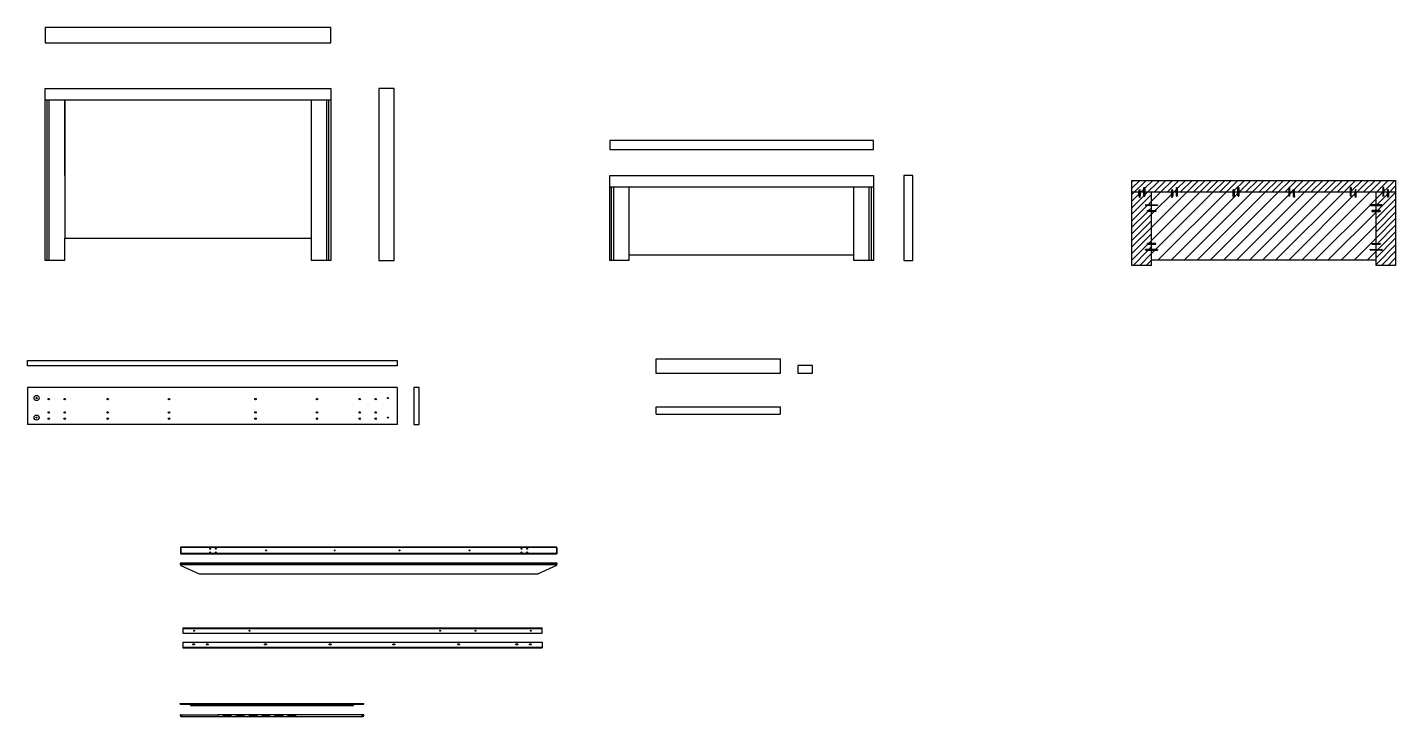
# Model space of a CAD drawing. Header units: inches. Extents: x 342 to 2460, y 60 to 1757.
# Drawn here: x 1720 to 2460, y 439 to 812 of the extents above; entities that cross this region are included whole.
import ezdxf

# ---------------------------------------------------------------- set-up
doc = ezdxf.new("R2010")
doc.units = ezdxf.units.IN
doc.header["$MEASUREMENT"] = 0
doc.layers.get('0').update_dxf_attribs({"color": 11})
doc.layers.add('viti', color=41, linetype='Continuous')

# ---------------------------------------------------------------- blocks, each defined once
blk = doc.blocks.new('*U17')
blk.add_lwpolyline([(0, 0), (0, 0.1), (0.05, 0), (0.12, -0.4), (0.12, -0.5), (0.07, -0.4), (0, 0)])
blk = doc.blocks.new('*U18')
at = {"color": 0, "linetype": 'ByBlock', "lineweight": -2, "transparency": 16777216}
for p in [(42.38, 270.66), (42.6, 270.66), (42.81, 270.66), (43.03, 270.66), (43.24, 270.66)]:
    blk.add_blockref('*U17', p, dxfattribs=at)
blk = doc.blocks.new('viteeee')
for p, q in [((39.92, 264.16), (39.92, 263.56)), ((39.92, 264.16), (40.12, 264.16)), ((39.92, 263.56), (40.12, 263.56)), ((40.12, 264.16), (40.12, 263.56)), ((40.52, 264.06), (40.12, 264.06)), ((40.52, 263.66), (40.12, 263.66)), ((40.52, 264.21), (40.52, 263.51)), ((40.52, 264.21), (42.77, 264.21)), ((40.52, 264.04), (40.52, 263.69)), ((42.77, 263.51), (40.52, 263.51)), ((40.62, 264.21), (40.62, 263.91)), ((40.62, 264.16), (42.72, 264.16)), ((40.62, 263.91), (42.72, 263.91)), ((40.62, 263.81), (40.62, 263.51)), ((40.62, 263.81), (42.72, 263.81)), ((40.62, 263.56), (42.72, 263.56)), ((42.72, 264.21), (42.72, 263.91)), ((42.72, 263.81), (42.72, 263.51)), ((42.77, 264.21), (42.77, 263.51)), ((42.77, 264.06), (42.86, 264.06)), ((42.93, 263.66), (42.77, 263.66)), ((42.91, 264.06), (43.08, 264.06)), ((43.15, 263.66), (42.98, 263.66)), ((43.13, 264.06), (43.29, 264.06)), ((43.36, 263.66), (43.2, 263.66)), ((43.34, 264.06), (43.51, 264.06)), ((43.58, 263.66), (43.41, 263.66)), ((43.56, 264.06), (43.73, 264.06)), ((43.8, 263.66), (43.63, 263.66)), ((43.78, 264.06), (43.87, 264.06)), ((43.87, 263.66), (43.85, 263.66)), ((43.92, 264.01), (43.92, 263.71))]:
    blk.add_line(p, q)
for centre, start, end in [((43.87, 264.01), 360, 90), ((43.87, 263.71), 270, 0)]:
    blk.add_arc(centre, 0.05, start, end)
blk.add_blockref('*U18', (0.48, -6.6))
blk = doc.blocks.new('101356 dettaglio')
for p, q in [((773.8, 827.22), (773.81, 823.12)), ((773.93, 827.22), (773.93, 823.12)), ((774.05, 827.22), (774.05, 823.12))]:
    blk.add_line(p, q)
for points in [[(773.68, 827.33, -0.156305), (773.68, 827.35), (773.74, 827.43, -0.251337), (773.81, 827.47), (774.05, 827.47, -0.250678), (774.12, 827.43), (774.17, 827.35, -0.146167), (774.18, 827.33)], [(773.68, 823.04, 0.149793), (773.68, 823.02), (773.74, 822.94, 0.251337), (773.81, 822.9), (774.05, 822.9, 0.250678), (774.12, 822.94), (774.17, 823.02, 0.152471), (774.18, 823.04)]]:
    blk.add_lwpolyline(points, format="xyb")
for points in [[(773.68, 827.34), (774.18, 827.34)], [(773.68, 823.04), (773.68, 827.33)], [(774.18, 823.03), (773.68, 823.03)], [(774.18, 827.33), (774.18, 823.04)]]:
    blk.add_lwpolyline(points)
blk = doc.blocks.new('106940 dettagli')
for p, q in [((767.86, 819.57), (767.86, 819.17)), ((774.26, 819.57), (774.26, 819.17))]:
    blk.add_line(p, q)
for points in [[(767.81, 819.57), (767.81, 819.17), (767.91, 819.17), (767.91, 819.57), (767.81, 819.57)], [(768.11, 819.47), (767.91, 819.47)], [(768.11, 819.27), (767.91, 819.27)], [(774.01, 819.47), (774.21, 819.47)], [(774.01, 819.27), (774.21, 819.27)], [(774.31, 819.57), (774.31, 819.17), (774.21, 819.17), (774.21, 819.57), (774.31, 819.57)]]:
    blk.add_lwpolyline(points)
blk.add_lwpolyline([(768.11, 819.37), (768.11, 819.57), (774.01, 819.57), (774.01, 819.17), (768.11, 819.17)], close=True)

msp = doc.modelspace()

# ---------------------------------------------------------------- hatches: boundary and pattern name
h = msp.add_hatch()
h.set_pattern_fill('ANSI31', color=256, scale=20)
h.set_pattern_definition([(45, (-807.3823, -819.9907), (-1.767767, 1.767767), [])])
h.paths.add_polyline_path([(2317.57, 728.78), (2317.57, 722.58), (2321.49, 722.58), (2321.49, 722.67), (2321.39, 722.67), (2321.49, 722.72), (2321.49, 722.88), (2321.39, 722.89), (2321.49, 722.93), (2321.49, 723.1), (2321.39, 723.1), (2321.49, 723.15), (2321.49, 723.32), (2321.39, 723.32), (2321.49, 723.37), (2321.49, 723.53), (2321.39, 723.53), (2321.49, 723.58), (2321.49, 723.68, -0.414214), (2321.54, 723.73), (2321.84, 723.73, -0.414214), (2321.89, 723.68), (2321.89, 723.65), (2321.98, 723.65), (2321.89, 723.6), (2321.89, 723.44), (2321.98, 723.43), (2321.89, 723.39), (2321.89, 723.22), (2321.98, 723.22), (2321.89, 723.17), (2321.89, 723.01), (2321.98, 723), (2321.89, 722.96), (2321.89, 722.79), (2321.98, 722.79), (2321.89, 722.74), (2321.89, 722.58), (2324.03, 722.58), (2324.03, 724.74), (2324.09, 724.83, -0.251337), (2324.16, 724.87), (2324.41, 724.87, -0.250678), (2324.48, 724.83), (2324.54, 724.74), (2324.53, 724.74), (2324.53, 722.58), (2339.04, 722.58), (2339.04, 722.66), (2338.94, 722.67), (2339.04, 722.71), (2339.04, 722.88), (2338.94, 722.88), (2339.04, 722.93), (2339.04, 723.09), (2338.94, 723.1), (2339.04, 723.14), (2339.04, 723.31), (2338.94, 723.31), (2339.04, 723.36), (2339.04, 723.53), (2338.94, 723.53), (2339.04, 723.57), (2339.04, 723.67, -0.414214), (2339.09, 723.72), (2339.39, 723.72, -0.414214), (2339.44, 723.67), (2339.44, 723.65), (2339.54, 723.64), (2339.44, 723.6), (2339.44, 723.43), (2339.54, 723.43), (2339.44, 723.38), (2339.44, 723.22), (2339.54, 723.21), (2339.44, 723.17), (2339.44, 723), (2339.54, 723), (2339.44, 722.95), (2339.44, 722.78), (2339.54, 722.78), (2339.44, 722.73), (2339.44, 722.58), (2341.59, 722.58), (2341.59, 724.74), (2341.65, 724.82, -0.251337), (2341.71, 724.86), (2341.96, 724.86, -0.250678), (2342.03, 724.82), (2342.09, 724.74), (2342.09, 724.74), (2342.09, 722.58), (2372.36, 722.58), (2372.36, 722.66), (2372.26, 722.66), (2372.36, 722.71), (2372.36, 722.88), (2372.26, 722.88), (2372.36, 722.93), (2372.36, 723.09), (2372.26, 723.09), (2372.36, 723.14), (2372.36, 723.31), (2372.26, 723.31), (2372.36, 723.36), (2372.36, 723.52), (2372.26, 723.53), (2372.36, 723.57), (2372.36, 723.67, -0.414214), (2372.41, 723.72), (2372.71, 723.72, -0.414214), (2372.76, 723.67), (2372.76, 723.64), (2372.86, 723.64), (2372.76, 723.6), (2372.76, 723.43), (2372.86, 723.43), (2372.76, 723.38), (2372.76, 723.21), (2372.86, 723.21), (2372.76, 723.16), (2372.76, 723), (2372.86, 723), (2372.76, 722.95), (2372.76, 722.78), (2372.86, 722.78), (2372.76, 722.73), (2372.76, 722.58), (2374.91, 722.58), (2374.91, 724.73), (2374.97, 724.82, -0.251337), (2375.04, 724.86), (2375.28, 724.86, -0.250678), (2375.35, 724.82), (2375.41, 724.73), (2375.41, 724.73), (2375.41, 722.58), (2402.33, 722.58), (2402.33, 724.73), (2402.39, 724.82, -0.250678), (2402.46, 724.86), (2402.7, 724.86, -0.251337), (2402.77, 724.82), (2402.83, 724.73), (2402.83, 724.73, -0.070686), (2402.83, 724.72), (2402.83, 722.58), (2404.98, 722.58), (2404.98, 722.73), (2404.88, 722.78), (2404.98, 722.78), (2404.98, 722.95), (2404.88, 723), (2404.98, 723), (2404.98, 723.16), (2404.88, 723.21), (2404.98, 723.21), (2404.98, 723.38), (2404.88, 723.43), (2404.98, 723.43), (2404.98, 723.6), (2404.88, 723.64), (2404.98, 723.64), (2404.98, 723.67, -0.414214), (2405.03, 723.72), (2405.33, 723.72, -0.414214), (2405.38, 723.67), (2405.38, 723.57), (2405.48, 723.53), (2405.38, 723.52), (2405.38, 723.36), (2405.48, 723.31), (2405.38, 723.31), (2405.38, 723.14), (2405.48, 723.09), (2405.38, 723.09), (2405.38, 722.93), (2405.48, 722.88), (2405.38, 722.88), (2405.38, 722.71), (2405.48, 722.66), (2405.38, 722.66), (2405.38, 722.58), (2435.65, 722.58), (2435.65, 724.74), (2435.71, 724.82, -0.250678), (2435.78, 724.86), (2436.03, 724.86, -0.251337), (2436.09, 724.82), (2436.15, 724.74), (2436.15, 724.74, -0.070686), (2436.15, 724.73), (2436.15, 722.58), (2438.3, 722.58), (2438.3, 722.73), (2438.2, 722.78), (2438.3, 722.78), (2438.3, 722.95), (2438.2, 723), (2438.3, 723), (2438.3, 723.17), (2438.2, 723.21), (2438.3, 723.22), (2438.3, 723.38), (2438.2, 723.43), (2438.3, 723.43), (2438.3, 723.6), (2438.2, 723.64), (2438.3, 723.65), (2438.3, 723.67, -0.414214), (2438.35, 723.72), (2438.65, 723.72, -0.414214), (2438.7, 723.67), (2438.7, 723.57), (2438.8, 723.53), (2438.7, 723.53), (2438.7, 723.36), (2438.8, 723.31), (2438.7, 723.31), (2438.7, 723.14), (2438.8, 723.1), (2438.7, 723.09), (2438.7, 722.93), (2438.8, 722.88), (2438.7, 722.88), (2438.7, 722.71), (2438.8, 722.67), (2438.7, 722.66), (2438.7, 722.58), (2453.2, 722.58), (2453.2, 724.74), (2453.26, 724.83, -0.250678), (2453.33, 724.87), (2453.58, 724.87, -0.251337), (2453.65, 724.83), (2453.7, 724.74), (2453.7, 724.74, -0.070686), (2453.7, 724.73), (2453.7, 722.58), (2455.85, 722.58), (2455.85, 722.74), (2455.75, 722.79), (2455.85, 722.79), (2455.85, 722.96), (2455.75, 723), (2455.85, 723.01), (2455.85, 723.17), (2455.75, 723.22), (2455.85, 723.22), (2455.85, 723.39), (2455.75, 723.43), (2455.85, 723.44), (2455.85, 723.6), (2455.75, 723.65), (2455.85, 723.65), (2455.85, 723.68, -0.414214), (2455.9, 723.73), (2456.2, 723.73, -0.414214), (2456.25, 723.68), (2456.25, 723.58), (2456.35, 723.53), (2456.25, 723.53), (2456.25, 723.37), (2456.35, 723.32), (2456.25, 723.32), (2456.25, 723.15), (2456.35, 723.1), (2456.25, 723.1), (2456.25, 722.93), (2456.35, 722.89), (2456.25, 722.88), (2456.25, 722.72), (2456.35, 722.67), (2456.25, 722.67), (2456.25, 722.58), (2460.17, 722.58), (2460.17, 728.78)])
h.paths.add_polyline_path([(2402.39, 724.82, -0.250678), (2402.46, 724.86), (2402.7, 724.86, -0.251337), (2402.77, 724.82), (2402.83, 724.73), (2402.83, 724.73, -0.070686), (2402.83, 724.72), (2402.83, 720.42), (2402.33, 720.42), (2402.33, 720.42), (2402.33, 724.73)], flags=17)
h.paths.add_polyline_path([(2435.71, 724.82, -0.250678), (2435.78, 724.86), (2436.03, 724.86, -0.251337), (2436.09, 724.82), (2436.15, 724.74), (2436.15, 724.74, -0.070686), (2436.15, 724.73), (2436.15, 720.42), (2435.65, 720.42), (2435.65, 720.42), (2435.65, 724.74)], flags=17)
h.paths.add_polyline_path([(2453.26, 724.83, -0.250678), (2453.33, 724.87), (2453.58, 724.87, -0.251337), (2453.65, 724.83), (2453.7, 724.74), (2453.7, 724.74, -0.070686), (2453.7, 724.73), (2453.7, 720.43), (2453.2, 720.43), (2453.2, 720.43), (2453.2, 724.74)], flags=17)
h.paths.add_polyline_path([(2328.17, 711.88), (2326.01, 711.88), (2325.93, 711.94, -0.250678), (2325.89, 712.01), (2325.89, 712.25, -0.251337), (2325.93, 712.32), (2326.02, 712.38), (2328.17, 712.38), (2328.17, 715.18), (2325.22, 715.18), (2325.22, 715.28), (2325.02, 715.28), (2325.02, 715.18), (2324.92, 715.18), (2324.92, 715.58), (2325.02, 715.58), (2325.02, 715.48), (2325.22, 715.48), (2325.22, 715.58), (2328.17, 715.58), (2328.17, 722.58), (2324.53, 722.58), (2324.53, 720.43), (2324.48, 720.34, -0.250678), (2324.41, 720.3), (2324.16, 720.3, -0.251337), (2324.09, 720.34), (2324.03, 720.43), (2324.03, 722.58), (2322.03, 722.58), (2322.03, 720.34), (2321.89, 720.34), (2321.89, 719.94), (2321.98, 719.94), (2321.98, 719.74), (2321.39, 719.74), (2321.39, 719.94), (2321.49, 719.94), (2321.49, 720.34), (2321.34, 720.34), (2321.34, 722.58), (2317.57, 722.58), (2317.57, 682.78), (2328.17, 682.78), (2328.17, 690.98), (2325.22, 690.98), (2325.22, 691.08), (2325.02, 691.08), (2325.02, 690.98), (2324.92, 690.98), (2324.92, 691.38), (2325.02, 691.38), (2325.02, 691.28), (2325.22, 691.28), (2325.22, 691.38), (2328.17, 691.38), (2328.17, 694.18), (2326.02, 694.18), (2326.02, 694.68), (2326.01, 694.68), (2328.17, 694.68)])
h.paths.add_polyline_path([(2449.57, 694.68), (2451.73, 694.68), (2451.81, 694.62, -0.250678), (2451.85, 694.55), (2451.85, 694.31, -0.251337), (2451.81, 694.24), (2451.72, 694.18), (2449.57, 694.18), (2449.57, 691.38), (2452.52, 691.38), (2452.52, 691.28), (2452.72, 691.28), (2452.72, 691.38), (2452.82, 691.38), (2452.82, 690.98), (2452.72, 690.98), (2452.72, 691.08), (2452.52, 691.08), (2452.52, 690.98), (2449.57, 690.98), (2449.57, 682.78), (2460.17, 682.78), (2460.17, 722.58), (2456.4, 722.58), (2456.4, 720.34), (2456.25, 720.34), (2456.25, 719.94), (2456.35, 719.94), (2456.35, 719.74), (2455.75, 719.74), (2455.75, 719.94), (2455.85, 719.94), (2455.85, 720.34), (2455.7, 720.34), (2455.7, 722.58), (2453.7, 722.58), (2453.7, 720.43), (2453.2, 720.43), (2453.2, 720.43), (2453.2, 722.58), (2449.57, 722.58), (2449.57, 715.58), (2452.52, 715.58), (2452.52, 715.48), (2452.72, 715.48), (2452.72, 715.58), (2452.82, 715.58), (2452.82, 715.18), (2452.72, 715.18), (2452.72, 715.28), (2452.52, 715.28), (2452.52, 715.18), (2449.57, 715.18), (2449.57, 712.38), (2451.72, 712.38), (2451.72, 711.88), (2451.73, 711.88), (2449.57, 711.88)])
h = msp.add_hatch()
h.set_pattern_fill('ANSI31', color=256, scale=40)
h.set_pattern_definition([(45, (-807.3823, -819.9907), (-3.535534, 3.535534), [])])
h.paths.add_polyline_path([(2372.26, 719.74), (2372.26, 719.94), (2372.36, 719.94), (2372.36, 720.33), (2372.21, 720.33), (2372.21, 722.58), (2342.09, 722.58), (2342.09, 720.42), (2342.03, 720.34, -0.250678), (2341.96, 720.3), (2341.71, 720.3, -0.251337), (2341.65, 720.34), (2341.59, 720.42), (2341.59, 722.58), (2339.59, 722.58), (2339.59, 720.34), (2339.44, 720.34), (2339.44, 719.94), (2339.54, 719.94), (2339.54, 719.74), (2338.94, 719.74), (2338.94, 719.94), (2339.04, 719.94), (2339.04, 720.34), (2338.89, 720.34), (2338.89, 722.58), (2328.17, 722.58), (2328.17, 715.58), (2331.12, 715.58), (2331.12, 715.48), (2331.32, 715.48), (2331.32, 715.58), (2331.42, 715.58), (2331.42, 715.18), (2331.32, 715.18), (2331.32, 715.28), (2331.12, 715.28), (2331.12, 715.18), (2328.17, 715.18), (2328.17, 712.38), (2330.33, 712.38), (2330.42, 712.32, -0.251337), (2330.45, 712.25), (2330.45, 712.01, -0.250678), (2330.42, 711.94), (2330.33, 711.88), (2330.33, 711.88), (2328.17, 711.88), (2328.17, 694.68), (2330.33, 694.68), (2330.42, 694.62, -0.250678), (2330.45, 694.55), (2330.45, 694.31, -0.251337), (2330.42, 694.24), (2330.33, 694.18), (2330.33, 694.18, -0.070686), (2330.32, 694.18), (2328.17, 694.18), (2328.17, 691.38), (2331.12, 691.38), (2331.12, 691.28), (2331.32, 691.28), (2331.32, 691.38), (2331.42, 691.38), (2331.42, 690.98), (2331.32, 690.98), (2331.32, 691.08), (2331.12, 691.08), (2331.12, 690.98), (2328.17, 690.98), (2328.17, 685.78), (2449.57, 685.78), (2449.57, 690.98), (2446.62, 690.98), (2446.62, 691.08), (2446.42, 691.08), (2446.42, 690.98), (2446.32, 690.98), (2446.32, 691.38), (2446.42, 691.38), (2446.42, 691.28), (2446.62, 691.28), (2446.62, 691.38), (2449.57, 691.38), (2449.57, 694.18), (2447.41, 694.18), (2447.32, 694.24, -0.251337), (2447.29, 694.31), (2447.29, 694.55, -0.250678), (2447.32, 694.62), (2447.41, 694.68), (2447.41, 694.68), (2449.57, 694.68), (2449.57, 711.88), (2447.41, 711.88), (2447.32, 711.94, -0.250678), (2447.29, 712.01), (2447.29, 712.25, -0.251337), (2447.32, 712.32), (2447.41, 712.38), (2447.41, 712.38, -0.070686), (2447.42, 712.38), (2449.57, 712.38), (2449.57, 715.18), (2446.62, 715.18), (2446.62, 715.28), (2446.42, 715.28), (2446.42, 715.18), (2446.32, 715.18), (2446.32, 715.58), (2446.42, 715.58), (2446.42, 715.48), (2446.62, 715.48), (2446.62, 715.58), (2449.57, 715.58), (2449.57, 722.58), (2438.85, 722.58), (2438.85, 720.34), (2438.7, 720.34), (2438.7, 719.94), (2438.8, 719.94), (2438.8, 719.74), (2438.2, 719.74), (2438.2, 719.94), (2438.3, 719.94), (2438.3, 720.34), (2438.15, 720.34), (2438.15, 722.58), (2436.15, 722.58), (2436.15, 720.42), (2435.65, 720.42), (2435.65, 720.42), (2435.65, 722.58), (2405.53, 722.58), (2405.53, 720.33), (2405.38, 720.33), (2405.38, 719.94), (2405.48, 719.94), (2405.48, 719.74), (2404.88, 719.74), (2404.88, 719.94), (2404.98, 719.94), (2404.98, 720.33), (2404.83, 720.33), (2404.83, 722.58), (2402.83, 722.58), (2402.83, 720.42), (2402.33, 720.42), (2402.33, 720.42), (2402.33, 722.58), (2375.41, 722.58), (2375.41, 720.42), (2375.35, 720.33, -0.250678), (2375.28, 720.3), (2375.04, 720.3, -0.251337), (2374.97, 720.33), (2374.91, 720.42), (2374.91, 722.58), (2372.91, 722.58), (2372.91, 720.33), (2372.76, 720.33), (2372.76, 719.94), (2372.86, 719.94), (2372.86, 719.74)])
h.paths.add_polyline_path([(2330.45, 694.55), (2330.45, 694.31, -0.251337), (2330.42, 694.24), (2330.33, 694.18), (2330.33, 694.18, -0.070686), (2330.32, 694.18), (2326.02, 694.18), (2326.02, 694.68), (2326.01, 694.68), (2330.33, 694.68), (2330.42, 694.62, -0.250678)], flags=17)
h.paths.add_polyline_path([(2447.29, 712.01), (2447.29, 712.25, -0.251337), (2447.32, 712.32), (2447.41, 712.38), (2447.41, 712.38, -0.070686), (2447.42, 712.38), (2451.72, 712.38), (2451.72, 711.88), (2451.73, 711.88), (2447.41, 711.88), (2447.32, 711.94, -0.250678)], flags=17)

# ---------------------------------------------------------------- linework, layer by layer
for p, q in [((1729.77, 772.27), (1884.25, 772.27)), ((1730.77, 685.47), (1730.77, 772.27)), ((1731.97, 685.47), (1731.97, 772.27)), ((1740.37, 731.47), (1740.37, 772.27)), ((1740.37, 772.27), (1740.37, 697.47)), ((1873.65, 772.27), (1873.65, 685.47)), ((1882.05, 685.47), (1882.05, 772.27)), ((1883.25, 685.47), (1883.25, 772.27)), ((2035.11, 731.47), (2177.71, 731.47)), ((2035.11, 725.27), (2177.71, 725.27)), ((2036.11, 685.47), (2036.11, 725.27)), ((2037.31, 685.47), (2037.31, 725.27)), ((2045.71, 685.47), (2045.71, 725.27)), ((2167.11, 685.47), (2167.11, 725.27)), ((2175.51, 685.47), (2175.51, 725.27)), ((2176.71, 685.47), (2176.71, 725.27)), ((2177.71, 731.47), (2177.71, 685.47)), ((2317.57, 728.78), (2460.17, 728.78)), ((2460.17, 728.78), (2460.17, 682.78)), ((2317.57, 722.58), (2324.03, 722.58)), ((2324.53, 722.58), (2460.17, 722.58)), ((2328.17, 682.78), (2328.17, 722.58)), ((2449.57, 682.78), (2449.57, 722.58)), ((1740.37, 697.47), (1873.65, 697.47)), ((1740.37, 685.47), (1740.37, 697.47)), ((2045.71, 688.47), (2167.11, 688.47)), ((2177.71, 685.47), (2167.11, 685.47)), ((2328.17, 685.78), (2449.57, 685.78)), ((2460.17, 682.78), (2449.57, 682.78)), ((1920.13, 616.65), (1720.13, 616.65)), ((1720.13, 616.65), (1720.13, 596.65)), ((1920.13, 616.65), (1920.13, 596.65)), ((2060.26, 602.34), (2127.26, 602.34)), ((1920.13, 596.65), (1720.13, 596.65)), ((1802.94, 530.14), (1802.94, 526.94)), ((2006.54, 530.14), (1802.94, 530.14)), ((2006.54, 526.94), (1802.94, 526.94)), ((2006.29, 530.44), (1803.19, 530.44)), ((1803.19, 530.14), (1803.19, 530.44)), ((1803.19, 530.14), (1803.19, 526.94)), ((1803.19, 526.94), (1803.19, 526.64)), ((2006.29, 526.64), (1803.19, 526.64)), ((2006.29, 530.14), (2006.29, 530.44)), ((2006.29, 530.14), (2006.29, 526.94)), ((2006.29, 526.94), (2006.29, 526.64)), ((2006.54, 530.14), (2006.54, 526.94)), ((1803.09, 521.94), (1802.94, 521.8)), ((1802.94, 521.8), (2006.54, 521.8)), ((1802.94, 521.8), (1802.94, 520.94)), ((1802.94, 520.94), (1802.99, 520.94)), ((1802.99, 520.94), (1802.99, 521.8)), ((1803.09, 521.94), (2006.39, 521.94)), ((1803.19, 520.42), (1803.19, 521.8)), ((1803.19, 520.94), (2006.29, 520.94)), ((1803.19, 520.42), (1813.05, 515.94)), ((2006.29, 520.42), (1996.43, 515.94)), ((2006.29, 520.42), (2006.29, 521.8)), ((2006.39, 521.94), (2006.54, 521.8)), ((2006.49, 520.94), (2006.49, 521.8)), ((2006.49, 520.94), (2006.54, 520.94)), ((2006.54, 520.94), (2006.49, 520.94)), ((2006.54, 521.8), (2006.54, 520.94)), ((1813.05, 515.94), (1996.43, 515.94)), ((1804.25, 486.81, 41.29), (1804.25, 486.41, 41.29)), ((1804.25, 486.81, 41.29), (1998.55, 486.81, 41.29)), ((1804.25, 486.41, 41.29), (1998.55, 486.41, 41.29)), ((1804.25, 486.41, 41.29), (1804.25, 483.91, 41.29)), ((1804.25, 483.91, 41.29), (1998.55, 483.91, 41.29)), ((1998.55, 486.41, 41.29), (1998.55, 486.81, 41.29)), ((1998.55, 483.91, 41.29), (1998.55, 486.41, 41.29)), ((1804.25, 478.91, 41.29), (1804.25, 475.85, 41.29)), ((1804.25, 478.91, 41.29), (1998.55, 478.91, 41.29)), ((1804.25, 476.25, 41.29), (1998.55, 476.25, 41.29)), ((1804.25, 475.85, 41.29), (1998.55, 475.85, 41.29)), ((1998.55, 478.91, 41.29), (1998.55, 475.85, 41.29)), ((1802.84, 445.75, 41.29), (1902.18, 445.75, 41.29)), ((1802.84, 445.45, 41.29), (1802.84, 445.75, 41.29)), ((1802.84, 445.45, 41.29), (1902.18, 445.45, 41.29)), ((1807.84, 445.45, 41.29), (1808.59, 444.75, 41.29)), ((1808.59, 444.75, 41.29), (1896.42, 444.75, 41.29)), ((1897.18, 445.45, 41.29), (1896.42, 444.75, 41.29)), ((1902.18, 445.45, 41.29), (1902.18, 445.75, 41.29)), ((1803.19, 439.75, 41.29), (1823.19, 439.75, 41.29)), ((1803.19, 438.85, 41.29), (1823.19, 438.85, 41.29)), ((1823.19, 439.9, 41.29), (1901.63, 439.9, 41.29)), ((1823.19, 439.9, 41.29), (1823.19, 438.7, 41.29)), ((1823.19, 438.7, 41.29), (1901.63, 438.7, 41.29))]:
    msp.add_line(p, q)
for points in [[(1884.25, 803.16), (1884.25, 803.16), (1884.25, 803.16), (1884.25, 803.16), (1884.25, 811.53), (1729.77, 811.53), (1729.77, 803.16), (1884.25, 803.16)], [(1740.37, 685.47), (1729.77, 685.47), (1729.77, 778.47), (1884.25, 778.47), (1884.25, 685.47), (1873.65, 685.47)], [(1910.24, 685.47), (1910.24, 685.47), (1910.24, 685.47), (1910.24, 685.47), (1918.61, 685.47), (1918.61, 778.47), (1910.24, 778.47), (1910.24, 685.47)], [(2045.71, 685.47), (2035.11, 685.47), (2035.11, 731.47)], [(2328.17, 682.78), (2317.57, 682.78), (2317.57, 728.78)], [(2060.26, 602.34), (2060.26, 606.34), (2127.26, 606.34), (2127.26, 602.34)]]:
    msp.add_lwpolyline(points)
for points in [[(2035.11, 745.42), (2177.71, 745.42), (2177.71, 750.25), (2159.1, 750.25), (2035.11, 750.25)], [(2194.24, 731.47), (2194.24, 685.47), (2199.08, 685.47), (2199.08, 715.97), (2199.08, 731.47)], [(1720.13, 628.39), (1720.13, 631.39), (1920.13, 631.39), (1920.13, 628.39)], [(2127.26, 632.31), (2127.26, 624.31), (2060.26, 624.31), (2060.26, 632.31)], [(2136.83, 628.56), (2136.83, 624.56), (2144.83, 624.56), (2144.83, 628.56)], [(1932.13, 616.65), (1929.13, 616.65), (1929.13, 596.65), (1932.13, 596.65)]]:
    msp.add_lwpolyline(points, close=True)
at = {"elevation": 41.29}
for points in [[(1809.78, 477.99), (1810.38, 477.99, -0.414214), (1810.58, 477.79), (1810.58, 477.69, -0.414214), (1810.38, 477.49), (1809.78, 477.49, -0.414214), (1809.58, 477.69), (1809.58, 477.79, -0.414214)], [(1817.13, 477.99), (1817.73, 477.99, -0.414214), (1817.93, 477.79), (1817.93, 477.69, -0.414214), (1817.73, 477.49), (1817.13, 477.49, -0.414214), (1816.93, 477.69), (1816.93, 477.79, -0.414214)], [(1848.63, 477.99), (1849.23, 477.99, -0.414214), (1849.43, 477.79), (1849.43, 477.69, -0.414214), (1849.23, 477.49), (1848.63, 477.49, -0.414214), (1848.43, 477.69), (1848.43, 477.79, -0.414214)], [(1883.63, 477.99), (1884.23, 477.99, -0.414214), (1884.43, 477.79), (1884.43, 477.69, -0.414214), (1884.23, 477.49), (1883.63, 477.49, -0.414214), (1883.43, 477.69), (1883.43, 477.79, -0.414214)], [(1918.07, 477.99), (1918.67, 477.99, -0.414214), (1918.87, 477.79), (1918.87, 477.69, -0.414214), (1918.67, 477.49), (1918.07, 477.49, -0.414214), (1917.87, 477.69), (1917.87, 477.79, -0.414214)], [(1953.07, 477.99), (1953.67, 477.99, -0.414214), (1953.87, 477.79), (1953.87, 477.69, -0.414214), (1953.67, 477.49), (1953.07, 477.49, -0.414214), (1952.87, 477.69), (1952.87, 477.79, -0.414214)], [(1984.57, 477.99), (1985.17, 477.99, -0.414214), (1985.37, 477.79), (1985.37, 477.69, -0.414214), (1985.17, 477.49), (1984.57, 477.49, -0.414214), (1984.37, 477.69), (1984.37, 477.79, -0.414214)], [(1991.92, 477.99), (1992.52, 477.99, -0.414214), (1992.72, 477.79), (1992.72, 477.69, -0.414214), (1992.52, 477.49), (1991.92, 477.49, -0.414214), (1991.72, 477.69), (1991.72, 477.79, -0.414214)], [(1826.39, 439.55), (1829.99, 439.55, -0.414214), (1830.19, 439.35), (1830.19, 439.25, -0.414214), (1829.99, 439.05), (1826.39, 439.05, -0.414214), (1826.19, 439.25), (1826.19, 439.35, -0.414214)], [(1833.39, 439.55), (1836.99, 439.55, -0.414214), (1837.19, 439.35), (1837.19, 439.25, -0.414214), (1836.99, 439.05), (1833.39, 439.05, -0.414214), (1833.19, 439.25), (1833.19, 439.35, -0.414214)], [(1840.39, 439.55), (1843.99, 439.55, -0.414214), (1844.19, 439.35), (1844.19, 439.25, -0.414214), (1843.99, 439.05), (1840.39, 439.05, -0.414214), (1840.19, 439.25), (1840.19, 439.35, -0.414214)], [(1847.39, 439.55), (1850.99, 439.55, -0.414214), (1851.19, 439.35), (1851.19, 439.25, -0.414214), (1850.99, 439.05), (1847.39, 439.05, -0.414214), (1847.19, 439.25), (1847.19, 439.35, -0.414214)], [(1854.39, 439.55), (1857.99, 439.55, -0.414214), (1858.19, 439.35), (1858.19, 439.25, -0.414214), (1857.99, 439.05), (1854.39, 439.05, -0.414214), (1854.19, 439.25), (1854.19, 439.35, -0.414214)], [(1861.39, 439.55), (1864.99, 439.55, -0.414214), (1865.19, 439.35), (1865.19, 439.25, -0.414214), (1864.99, 439.05), (1861.39, 439.05, -0.414214), (1861.19, 439.25), (1861.19, 439.35, -0.414214)]]:
    msp.add_lwpolyline(points, format="xyb", close=True, dxfattribs=at)
for centre, radius in [((1725.13, 611.05), 1.4), ((1725.13, 611.05), 0.3), ((1731.73, 610.45), 0.4), ((1740.33, 610.45), 0.4), ((1763.53, 610.45), 0.4), ((1796.73, 610.45), 0.4), ((1843.53, 610.45), 0.4), ((1876.73, 610.45), 0.4), ((1899.93, 610.45), 0.4), ((1908.53, 610.45), 0.4), ((1915.13, 611.05), 0.3), ((1725.13, 600.45), 1.4), ((1725.13, 600.45), 0.3), ((1731.73, 603.25), 0.4), ((1731.73, 599.85), 0.4), ((1740.33, 603.25), 0.4), ((1740.33, 599.85), 0.4), ((1763.53, 603.25), 0.4), ((1763.53, 599.85), 0.4), ((1796.73, 603.25), 0.4), ((1796.73, 599.85), 0.4), ((1843.53, 603.25), 0.4), ((1843.53, 599.85), 0.4), ((1876.73, 603.25), 0.4), ((1876.73, 599.85), 0.4), ((1899.93, 603.25), 0.4), ((1899.93, 599.85), 0.4), ((1908.53, 603.25), 0.4), ((1908.53, 599.85), 0.4), ((1915.13, 600.45), 0.3), ((1819.07, 529.51, -41.29), 0.25), ((1819.07, 527.53, -41.29), 0.25), ((1822.07, 529.51, -41.29), 0.25), ((1822.07, 527.53, -41.29), 0.25), ((1849.34, 528.59, -41.29), 0.25), ((1886.34, 528.59, -41.29), 0.25), ((1921.34, 528.59, -41.29), 0.25), ((1959.34, 528.59, -41.29), 0.25), ((1987.41, 529.51, -41.29), 0.25), ((1987.41, 527.53, -41.29), 0.25), ((1990.41, 529.51, -41.29), 0.25), ((1990.41, 527.53, -41.29), 0.25), ((1810.28, 485.16), 0.25), ((1840.28, 485.16), 0.25), ((1943.4, 485.16), 0.25), ((1962.52, 485.16), 0.25), ((1992.52, 485.16), 0.25), ((1803.35, 439.31, 82.58), 0.25), ((1901.47, 439.27, 41.29), 0.25)]:
    msp.add_circle(centre, radius)
for centre, radius, start, end in [((1803.3, 439.3, 41.29), 0.464, 103.94232, 256.0587), ((1901.58, 439.3, 41.29), 0.603, 275.22597, 84.77505)]:
    msp.add_arc(centre, radius, start, end)

# ---------------------------------------------------------------- block references
at = {"layer": 'viti', "yscale": 0.9960686830961295, "zscale": 0.9960686830961295}
for p, xscale, rotation in [((2584.51, 679.98), 0.9960686830961295, 90), ((2602.06, 679.97), 0.9960686830961295, 90), ((2635.38, 679.97), 0.9960686830961295, 90), ((2142.36, 679.97), -0.9960686830961295, 270), ((2175.68, 679.97), -0.9960686830961295, 270), ((2193.23, 679.98), -0.9960686830961295, 270)]:
    msp.add_blockref('viteeee', p, dxfattribs=dict(at, xscale=xscale, rotation=rotation))
at = {"layer": 'viti'}
for name, p in [('101356 dettaglio', (1550.36, -102.6)), ('101356 dettaglio', (1567.91, -102.61)), ('101356 dettaglio', (1601.23, -102.61)), ('106940 dettagli', (1557.11, -103.99))]:
    msp.add_blockref(name, p, dxfattribs=at)
at = {"layer": 'viti', "xscale": -1}
for name, p in [('101356 dettaglio', (3176.51, -102.61)), ('101356 dettaglio', (3209.83, -102.61)), ('101356 dettaglio', (3227.38, -102.6)), ('106940 dettagli', (3220.62, -103.99))]:
    msp.add_blockref(name, p, dxfattribs=at)
at = {"layer": 'viti'}
for name, p, rotation in [('101356 dettaglio', (1502.99, 1486.06), 270), ('106940 dettagli', (3220.62, 1510.56), 180), ('101356 dettaglio', (3274.75, -79.5), 90)]:
    msp.add_blockref(name, p, dxfattribs=dict(at, rotation=rotation))
at = {"layer": 'viti', "xscale": -1}
for name, p, rotation in [('101356 dettaglio', (3274.75, 1486.06), 90), ('106940 dettagli', (1557.11, 1510.56), 180), ('101356 dettaglio', (1502.99, -79.5), 270)]:
    msp.add_blockref(name, p, dxfattribs=dict(at, rotation=rotation))

doc.saveas('drawing.dxf')
